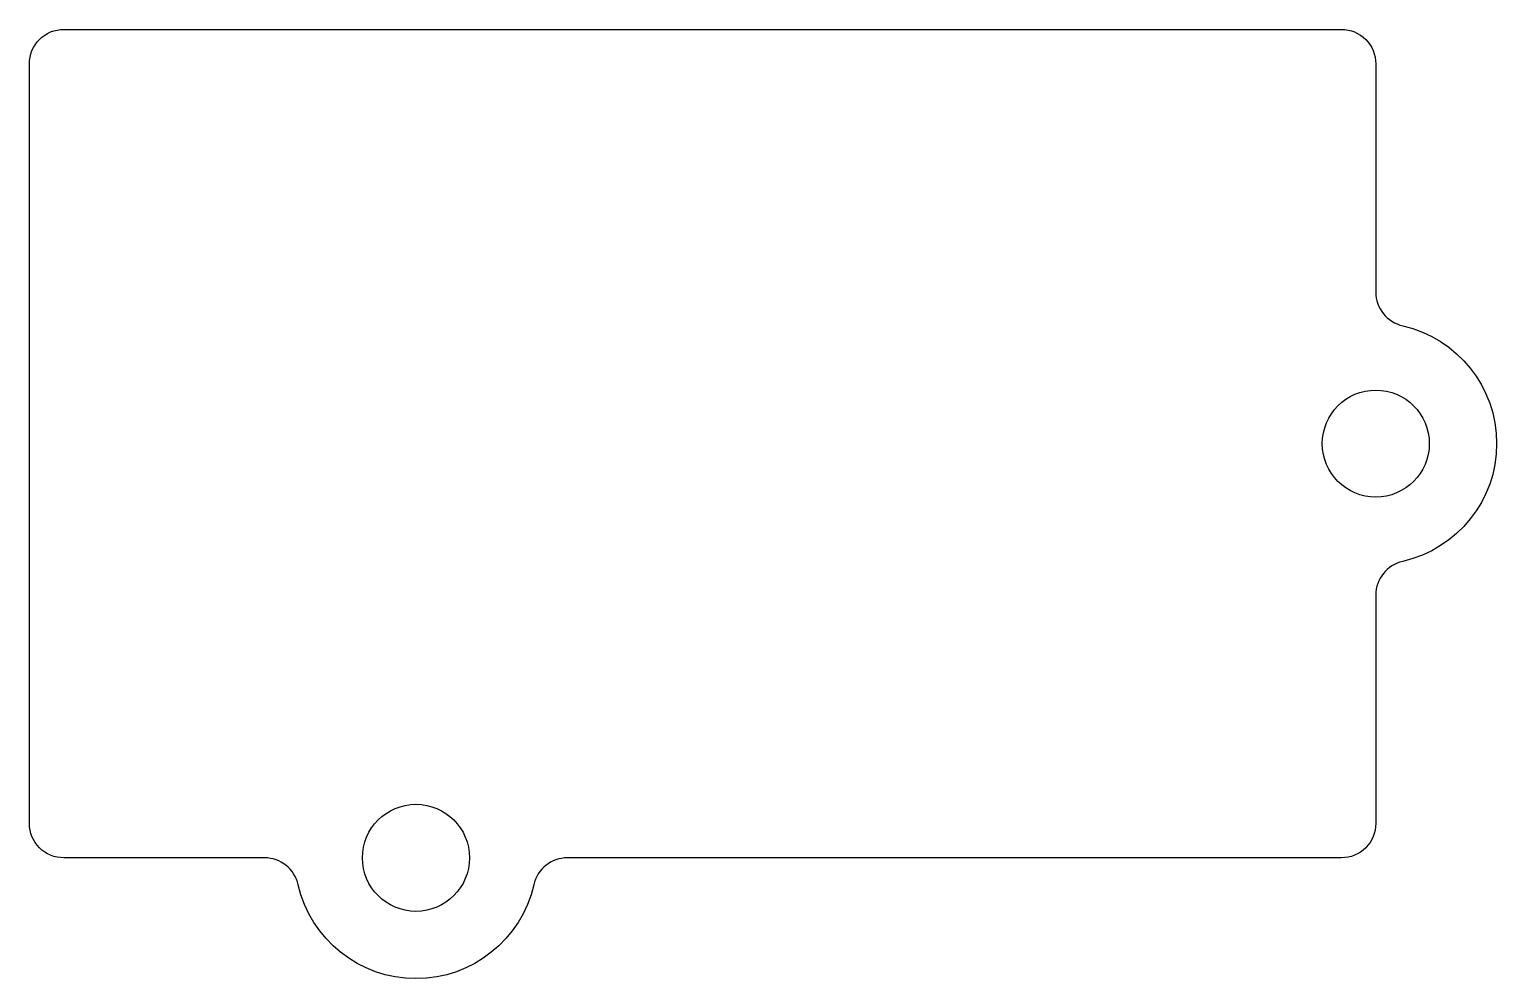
# Model space of a CAD drawing. Header units: millimetres. Extents: x -87.2 to -44.7, y 57.7 to 85.2.
import ezdxf

# ---------------------------------------------------------------- set-up
doc = ezdxf.new("R2010")
doc.units = ezdxf.units.MM
doc.layers.get('0').update_dxf_attribs({"linetype": 'CONTINUOUS'})

msp = doc.modelspace()

# ---------------------------------------------------------------- linework, layer by layer
msp.add_lwpolyline([(-49.242, 85.172, -0.414214), (-48.242, 84.172), (-48.242, 77.559, 0.350001), (-47.464, 76.584, -0.797724), (-47.464, 69.759, 0.350001), (-48.242, 68.784), (-48.242, 62.172, -0.414214), (-49.242, 61.172), (-71.656, 61.172, 0.350001), (-72.631, 60.394, -0.797724), (-79.456, 60.394, 0.350001), (-80.431, 61.172), (-86.242, 61.172, -0.414214), (-87.242, 62.172), (-87.242, 84.172, -0.414214), (-86.242, 85.172)], format="xyb", close=True)
for centre in [(-48.242, 73.172), (-76.044, 61.172)]:
    msp.add_circle(centre, 1.55)

doc.saveas('drawing.dxf')
